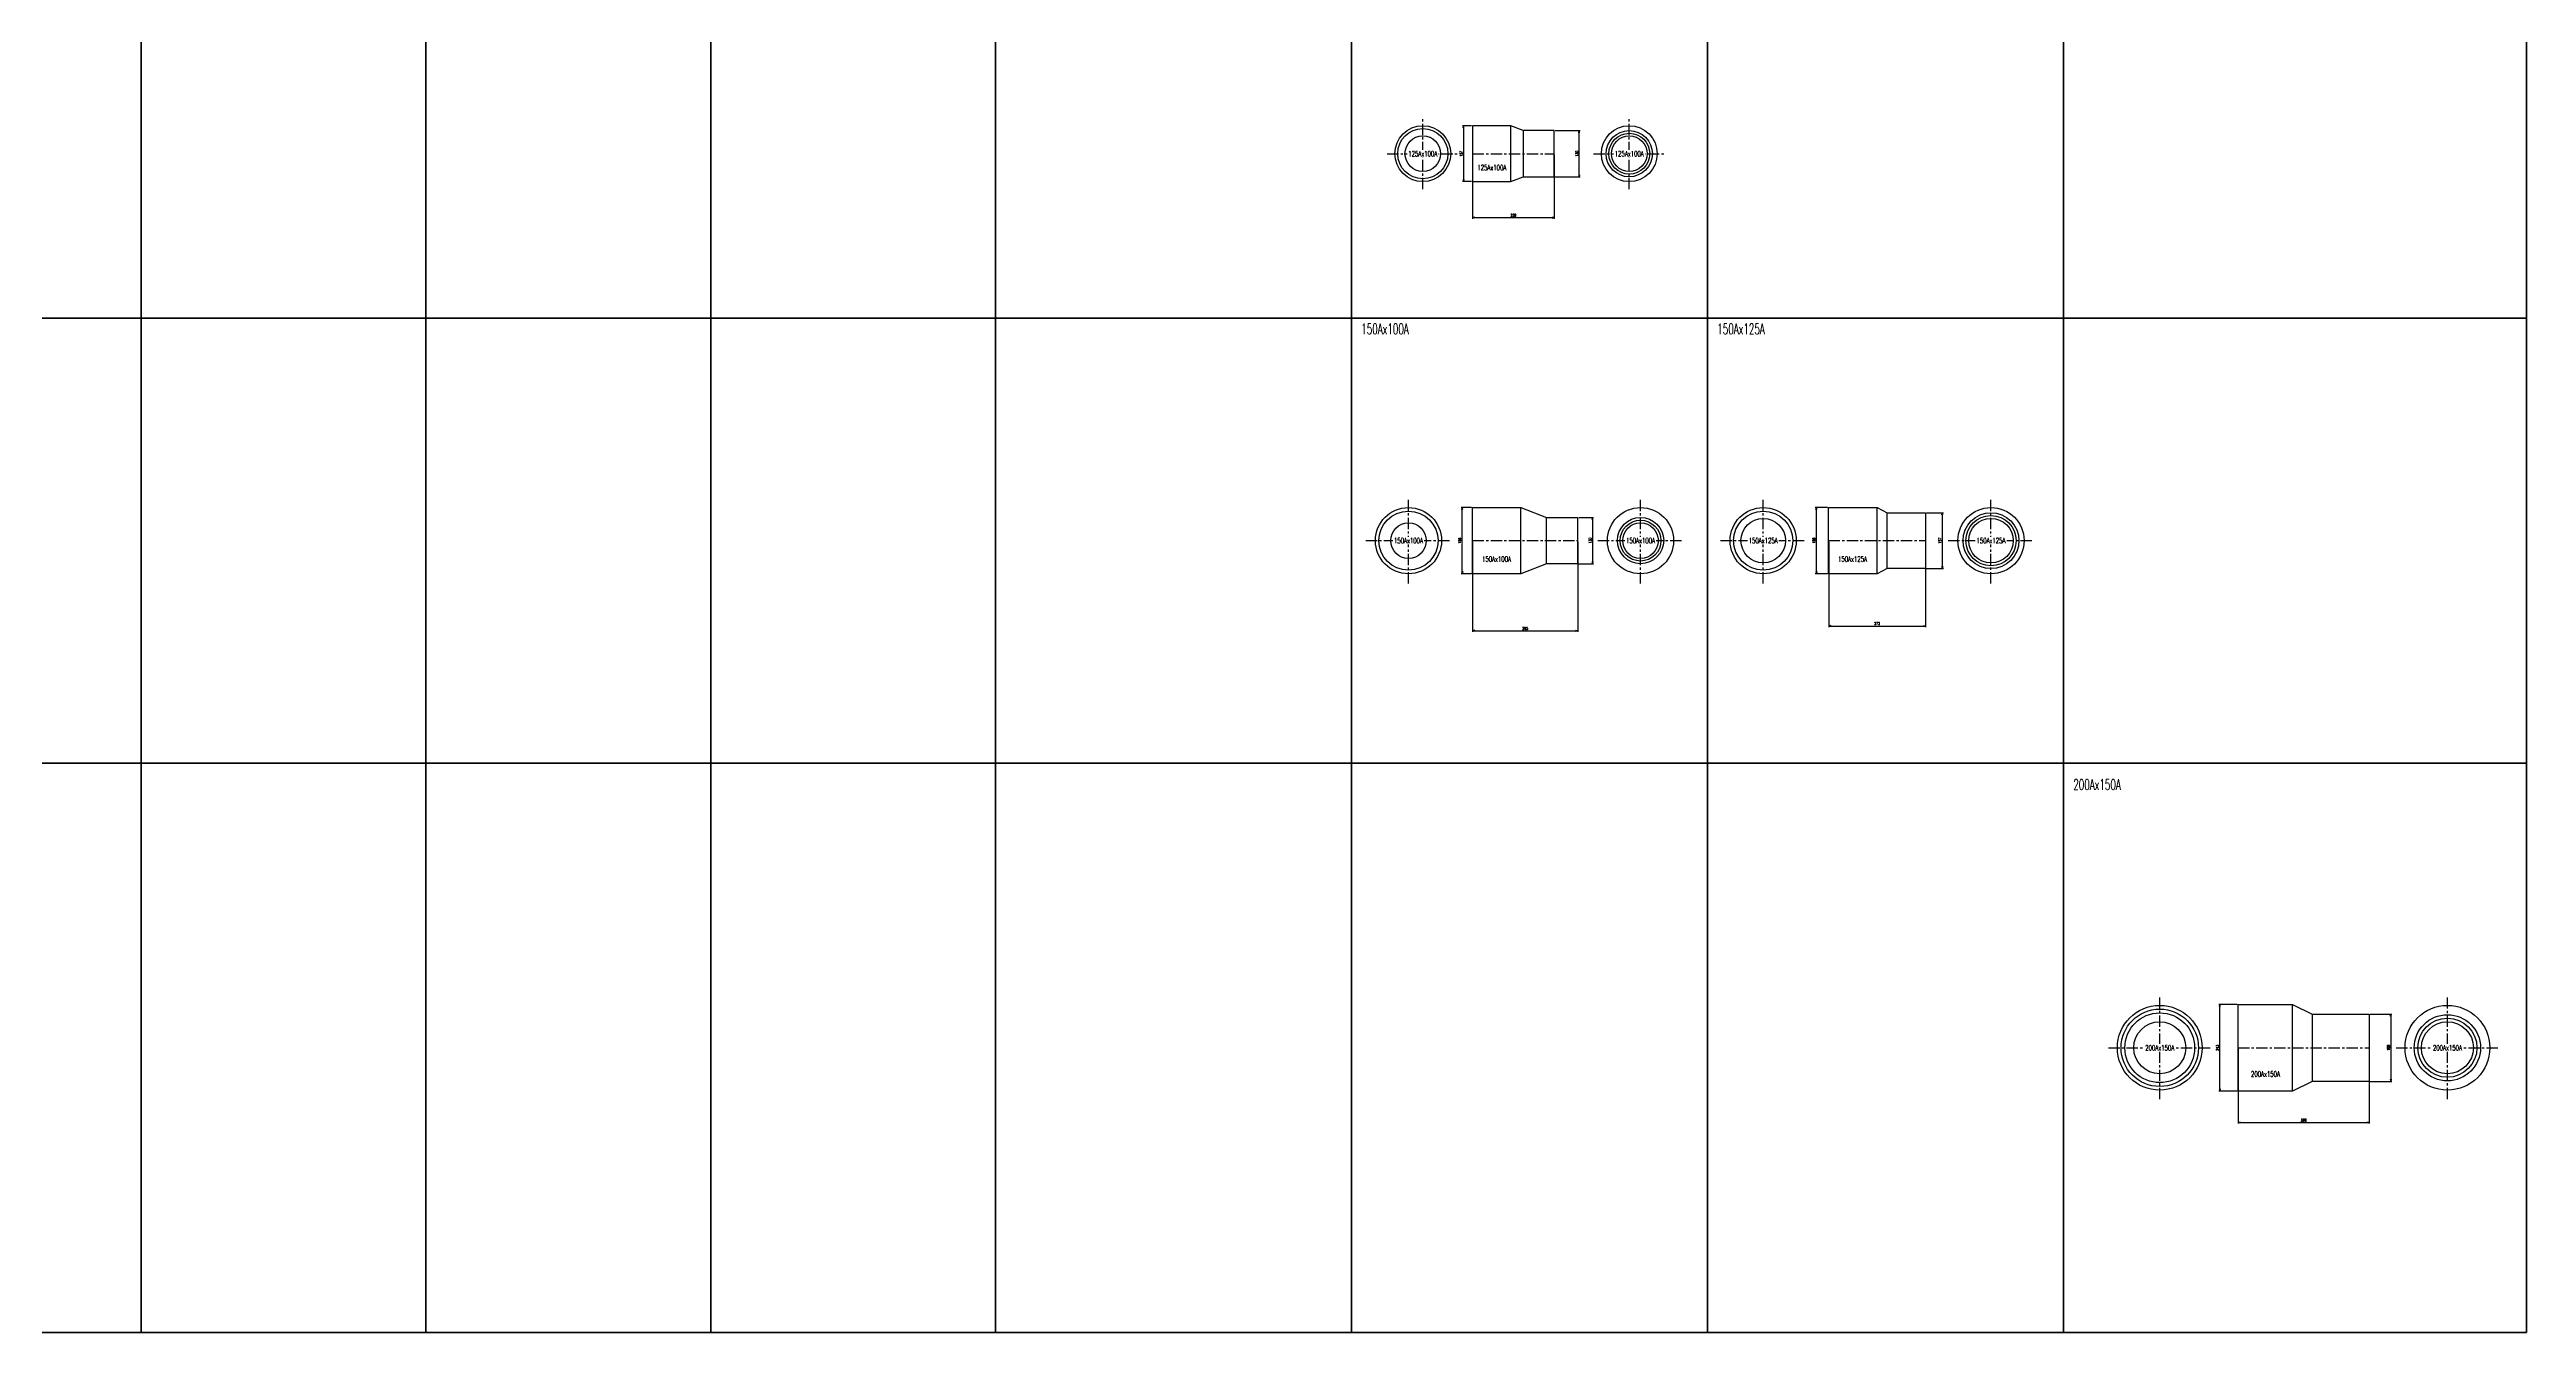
# Model space of a CAD drawing. Header units: millimetres. Extents: x 1711 to 90196, y -23291 to 8516.
# Drawn here: x 9128 to 16085, y -5602 to -1997 of the extents above; entities that cross this region are included whole.
import ezdxf

# ---------------------------------------------------------------- set-up
doc = ezdxf.new("R2010")
doc.units = ezdxf.units.MM
doc.header["$PDMODE"] = 35
doc.linetypes.add('CENTER', pattern=[50.8, 31.75, -6.35, 6.35, -6.35])
doc.layers.add('line', color=153, linetype='Continuous', lineweight=50)
for name, color, linetype in [('寸法', 2, 'Continuous'), ('配管-CVP', 4, 'Continuous'), ('＃配管（PVC)', 21, 'Continuous')]:
    doc.layers.add(name, color=color, linetype=linetype)
doc.styles.add('kpk', font='romans.shx', dxfattribs={"width": 0.7, "bigfont": 'extfont2.shx'})
doc.styles.get("Standard").update_dxf_attribs({"font": 'romans.shx', "bigfont": 'extfont.shx'})
doc.dimstyles.new('KPK-3', dxfattribs={"dimscale": 3, "dimtxt": 2.5, "dimasz": 2, "dimexe": 1, "dimexo": 1, "dimgap": 1, "dimtad": 3, "dimdec": 1, "dimdsep": 46, "dimtxsty": 'kpk', "dimblk": 'OPEN', "dimcen": 2.5, "dimclrd": 2, "dimclre": 2, "dimclrt": 4, "dimadec": 1, "dimazin": 2, "dimtfac": 1, "dimtdec": 1, "dimtmove": 0, "dimatfit": 2, "dimldrblk": 'OPEN', "dimfxl": 0, "dimlwd": -1, "dimlwe": -1, "dimarcsym": 0})

# ---------------------------------------------------------------- blocks, each defined once
blk = doc.blocks.new('_Open')
at = {"color": 0, "linetype": 'ByBlock', "lineweight": -2}
for p, q in [((-1, 0.2), (0, 0)), ((-1, -0.2), (0, 0)), ((0, 0), (-1, 0))]:
    blk.add_line(p, q, dxfattribs=at)
blk = doc.blocks.new('*D2686')
at = {"layer": 'Defpoints', "color": 0, "transparency": 16777216}
for p in [(13125.4, -2290.1), (13354.4, -2290.1), (13354.4, -2469.9)]:
    blk.add_point(p, dxfattribs=at)
at = {"layer": '寸法', "color": 2, "transparency": 16777216}
for p, q in [((13125.4, -2293.1), (13125.4, -2472.9)), ((13354.4, -2293.1), (13354.4, -2472.9)), ((13131.4, -2469.9), (13348.4, -2469.9))]:
    blk.add_line(p, q, dxfattribs=at)
at = {"layer": '寸法', "color": 2, "transparency": 16777216, "xscale": 6, "yscale": 6, "zscale": 6, "rotation": 180}
blk.add_blockref('_Open', (13125.4, -2469.9), dxfattribs=at)
at = {"layer": '寸法', "color": 2, "transparency": 16777216, "xscale": 6, "yscale": 6, "zscale": 6}
blk.add_blockref('_Open', (13354.4, -2469.9), dxfattribs=at)
at = {"layer": '寸法', "color": 4, "transparency": 16777216, "insert": (13239.9, -2463.2), "char_height": 7.5, "attachment_point": 5, "style": 'kpk', "bg_fill": 3, "box_fill_scale": 1.1, "bg_fill_color": 256, "bg_fill_true_color": 13158600, "bg_fill_transparency": 0}
blk.add_mtext('229', dxfattribs=at)
blk = doc.blocks.new('*D2687')
at = {"layer": 'Defpoints', "color": 0, "transparency": 16777216}
for p in [(13125.4, -3377.4), (13420.4, -3377.4), (13420.4, -3630.6)]:
    blk.add_point(p, dxfattribs=at)
at = {"layer": '寸法', "color": 2, "transparency": 16777216}
for p, q in [((13125.4, -3380.4), (13125.4, -3633.6)), ((13420.4, -3380.4), (13420.4, -3633.6)), ((13131.4, -3630.6), (13414.4, -3630.6))]:
    blk.add_line(p, q, dxfattribs=at)
at = {"layer": '寸法', "color": 2, "transparency": 16777216, "xscale": 6, "yscale": 6, "zscale": 6, "rotation": 180}
blk.add_blockref('_Open', (13125.4, -3630.6), dxfattribs=at)
at = {"layer": '寸法', "color": 2, "transparency": 16777216, "xscale": 6, "yscale": 6, "zscale": 6}
blk.add_blockref('_Open', (13420.4, -3630.6), dxfattribs=at)
at = {"layer": '寸法', "color": 4, "transparency": 16777216, "insert": (13272.9, -3623.9), "char_height": 7.5, "attachment_point": 5, "style": 'kpk', "bg_fill": 3, "box_fill_scale": 1.1, "bg_fill_color": 256, "bg_fill_true_color": 13158600, "bg_fill_transparency": 0}
blk.add_mtext('295', dxfattribs=at)
blk = doc.blocks.new('*D2688')
at = {"layer": 'Defpoints', "color": 0, "transparency": 16777216}
for p in [(14125.4, -3377.4), (14397.4, -3377.4), (14397.4, -3617.4)]:
    blk.add_point(p, dxfattribs=at)
at = {"layer": '寸法', "color": 2, "transparency": 16777216}
for p, q in [((14125.4, -3380.4), (14125.4, -3620.4)), ((14397.4, -3380.4), (14397.4, -3620.4)), ((14131.4, -3617.4), (14391.4, -3617.4))]:
    blk.add_line(p, q, dxfattribs=at)
at = {"layer": '寸法', "color": 2, "transparency": 16777216, "xscale": 6, "yscale": 6, "zscale": 6, "rotation": 180}
blk.add_blockref('_Open', (14125.4, -3617.4), dxfattribs=at)
at = {"layer": '寸法', "color": 2, "transparency": 16777216, "xscale": 6, "yscale": 6, "zscale": 6}
blk.add_blockref('_Open', (14397.4, -3617.4), dxfattribs=at)
at = {"layer": '寸法', "color": 4, "transparency": 16777216, "insert": (14261.4, -3610.7), "char_height": 7.5, "attachment_point": 5, "style": 'kpk', "bg_fill": 3, "box_fill_scale": 1.1, "bg_fill_color": 256, "bg_fill_true_color": 13158600, "bg_fill_transparency": 0}
blk.add_mtext('272', dxfattribs=at)
blk = doc.blocks.new('*D2689')
at = {"layer": 'Defpoints', "color": 0, "transparency": 16777216}
for p in [(15275.4, -4802.4), (15643.4, -4802.4), (15643.4, -5012.4)]:
    blk.add_point(p, dxfattribs=at)
at = {"layer": '寸法', "color": 2, "transparency": 16777216}
for p, q in [((15275.4, -4805.4), (15275.4, -5015.4)), ((15643.4, -4805.4), (15643.4, -5015.4)), ((15281.4, -5012.4), (15637.4, -5012.4))]:
    blk.add_line(p, q, dxfattribs=at)
at = {"layer": '寸法', "color": 2, "transparency": 16777216, "xscale": 6, "yscale": 6, "zscale": 6, "rotation": 180}
blk.add_blockref('_Open', (15275.4, -5012.4), dxfattribs=at)
at = {"layer": '寸法', "color": 2, "transparency": 16777216, "xscale": 6, "yscale": 6, "zscale": 6}
blk.add_blockref('_Open', (15643.4, -5012.4), dxfattribs=at)
at = {"layer": '寸法', "color": 4, "transparency": 16777216, "insert": (15459.4, -5005.7), "char_height": 7.5, "attachment_point": 5, "style": 'kpk', "bg_fill": 3, "box_fill_scale": 1.1, "bg_fill_color": 256, "bg_fill_true_color": 13158600, "bg_fill_transparency": 0}
blk.add_mtext('368', dxfattribs=at)
blk = doc.blocks.new('*D2754')
at = {"layer": 'Defpoints', "color": 0, "transparency": 16777216}
for p in [(13125.4, -2211.6), (13099.9, -2368.6), (13125.4, -2368.6)]:
    blk.add_point(p, dxfattribs=at)
at = {"layer": '寸法', "color": 2, "transparency": 16777216}
for p, q in [((13122.4, -2211.6), (13096.9, -2211.6)), ((13099.9, -2217.6), (13099.9, -2362.6)), ((13122.4, -2368.6), (13096.9, -2368.6))]:
    blk.add_line(p, q, dxfattribs=at)
at = {"layer": '寸法', "color": 2, "transparency": 16777216, "xscale": 6, "yscale": 6, "zscale": 6}
for p, rotation in [((13099.9, -2211.6), 90), ((13099.9, -2368.6), 270)]:
    blk.add_blockref('_Open', p, dxfattribs=dict(at, rotation=rotation))
at = {"layer": '寸法', "color": 4, "transparency": 16777216, "insert": (13093.1, -2290.1), "char_height": 7.5, "attachment_point": 5, "rotation": 90, "style": 'kpk', "bg_fill": 3, "box_fill_scale": 1.1, "bg_fill_color": 256, "bg_fill_true_color": 13158600, "bg_fill_transparency": 0}
blk.add_mtext('157', dxfattribs=at)
blk = doc.blocks.new('*D2755')
at = {"layer": 'Defpoints', "color": 0, "transparency": 16777216}
for p in [(13354.4, -2225.1), (13424.5, -2225.1), (13354.4, -2355.1)]:
    blk.add_point(p, dxfattribs=at)
at = {"layer": '寸法', "color": 2, "transparency": 16777216}
for p, q in [((13357.4, -2225.1), (13427.5, -2225.1)), ((13424.5, -2349.1), (13424.5, -2231.1)), ((13357.4, -2355.1), (13427.5, -2355.1))]:
    blk.add_line(p, q, dxfattribs=at)
at = {"layer": '寸法', "color": 2, "transparency": 16777216, "xscale": 6, "yscale": 6, "zscale": 6}
for p, rotation in [((13424.5, -2225.1), 90), ((13424.5, -2355.1), 270)]:
    blk.add_blockref('_Open', p, dxfattribs=dict(at, rotation=rotation))
at = {"layer": '寸法', "color": 4, "transparency": 16777216, "insert": (13417.8, -2290.1), "char_height": 7.5, "attachment_point": 5, "rotation": 90, "style": 'kpk', "bg_fill": 3, "box_fill_scale": 1.1, "bg_fill_color": 256, "bg_fill_true_color": 13158600, "bg_fill_transparency": 0}
blk.add_mtext('130', dxfattribs=at)
blk = doc.blocks.new('*D2756')
at = {"layer": 'Defpoints', "color": 0, "transparency": 16777216}
for p in [(13096.3, -3284.4), (13125.4, -3284.4), (13125.4, -3470.4)]:
    blk.add_point(p, dxfattribs=at)
at = {"layer": '寸法', "color": 2, "transparency": 16777216}
for p, q in [((13122.4, -3284.4), (13093.3, -3284.4)), ((13096.3, -3464.4), (13096.3, -3290.4)), ((13122.4, -3470.4), (13093.3, -3470.4))]:
    blk.add_line(p, q, dxfattribs=at)
at = {"layer": '寸法', "color": 2, "transparency": 16777216, "xscale": 6, "yscale": 6, "zscale": 6}
for p, rotation in [((13096.3, -3284.4), 90), ((13096.3, -3470.4), 270)]:
    blk.add_blockref('_Open', p, dxfattribs=dict(at, rotation=rotation))
at = {"layer": '寸法', "color": 4, "transparency": 16777216, "insert": (13089.6, -3377.4), "char_height": 7.5, "attachment_point": 5, "rotation": 90, "style": 'kpk', "bg_fill": 3, "box_fill_scale": 1.1, "bg_fill_color": 256, "bg_fill_true_color": 13158600, "bg_fill_transparency": 0}
blk.add_mtext('186', dxfattribs=at)
blk = doc.blocks.new('*D2757')
at = {"layer": 'Defpoints', "color": 0, "transparency": 16777216}
for p in [(13420.4, -3312.4), (13420.4, -3442.4), (13462.1, -3442.4)]:
    blk.add_point(p, dxfattribs=at)
at = {"layer": '寸法', "color": 2, "transparency": 16777216}
for p, q in [((13423.4, -3312.4), (13465.1, -3312.4)), ((13462.1, -3318.4), (13462.1, -3436.4)), ((13423.4, -3442.4), (13465.1, -3442.4))]:
    blk.add_line(p, q, dxfattribs=at)
at = {"layer": '寸法', "color": 2, "transparency": 16777216, "xscale": 6, "yscale": 6, "zscale": 6}
for p, rotation in [((13462.1, -3312.4), 90), ((13462.1, -3442.4), 270)]:
    blk.add_blockref('_Open', p, dxfattribs=dict(at, rotation=rotation))
at = {"layer": '寸法', "color": 4, "transparency": 16777216, "insert": (13455.3, -3377.4), "char_height": 7.5, "attachment_point": 5, "rotation": 90, "style": 'kpk', "bg_fill": 3, "box_fill_scale": 1.1, "bg_fill_color": 256, "bg_fill_true_color": 13158600, "bg_fill_transparency": 0}
blk.add_mtext('130', dxfattribs=at)
blk = doc.blocks.new('*D2758')
at = {"layer": 'Defpoints', "color": 0, "transparency": 16777216}
for p in [(14090.9, -3284.4), (14125.4, -3284.4), (14125.4, -3470.4)]:
    blk.add_point(p, dxfattribs=at)
at = {"layer": '寸法', "color": 2, "transparency": 16777216}
for p, q in [((14122.4, -3284.4), (14087.9, -3284.4)), ((14090.9, -3464.4), (14090.9, -3290.4)), ((14122.4, -3470.4), (14087.9, -3470.4))]:
    blk.add_line(p, q, dxfattribs=at)
at = {"layer": '寸法', "color": 2, "transparency": 16777216, "xscale": 6, "yscale": 6, "zscale": 6}
for p, rotation in [((14090.9, -3284.4), 90), ((14090.9, -3470.4), 270)]:
    blk.add_blockref('_Open', p, dxfattribs=dict(at, rotation=rotation))
at = {"layer": '寸法', "color": 4, "transparency": 16777216, "insert": (14084.1, -3377.4), "char_height": 7.5, "attachment_point": 5, "rotation": 90, "style": 'kpk', "bg_fill": 3, "box_fill_scale": 1.1, "bg_fill_color": 256, "bg_fill_true_color": 13158600, "bg_fill_transparency": 0}
blk.add_mtext('186', dxfattribs=at)
blk = doc.blocks.new('*D2759')
at = {"layer": 'Defpoints', "color": 0, "transparency": 16777216}
for p in [(14397.4, -3298.9), (14397.4, -3455.9), (14444.5, -3455.9)]:
    blk.add_point(p, dxfattribs=at)
at = {"layer": '寸法', "color": 2, "transparency": 16777216}
for p, q in [((14400.4, -3298.9), (14447.5, -3298.9)), ((14444.5, -3304.9), (14444.5, -3449.9)), ((14400.4, -3455.9), (14447.5, -3455.9))]:
    blk.add_line(p, q, dxfattribs=at)
at = {"layer": '寸法', "color": 2, "transparency": 16777216, "xscale": 6, "yscale": 6, "zscale": 6}
for p, rotation in [((14444.5, -3298.9), 90), ((14444.5, -3455.9), 270)]:
    blk.add_blockref('_Open', p, dxfattribs=dict(at, rotation=rotation))
at = {"layer": '寸法', "color": 4, "transparency": 16777216, "insert": (14437.7, -3377.4), "char_height": 7.5, "attachment_point": 5, "rotation": 90, "style": 'kpk', "bg_fill": 3, "box_fill_scale": 1.1, "bg_fill_color": 256, "bg_fill_true_color": 13158600, "bg_fill_transparency": 0}
blk.add_mtext('157', dxfattribs=at)
blk = doc.blocks.new('*D2760')
at = {"layer": 'Defpoints', "color": 0, "transparency": 16777216}
for p in [(15223.9, -4680.9), (15275.4, -4680.9), (15275.4, -4923.9)]:
    blk.add_point(p, dxfattribs=at)
at = {"layer": '寸法', "color": 2, "transparency": 16777216}
for p, q in [((15272.4, -4680.9), (15220.9, -4680.9)), ((15223.9, -4917.9), (15223.9, -4686.9)), ((15272.4, -4923.9), (15220.9, -4923.9))]:
    blk.add_line(p, q, dxfattribs=at)
at = {"layer": '寸法', "color": 2, "transparency": 16777216, "xscale": 6, "yscale": 6, "zscale": 6}
for p, rotation in [((15223.9, -4680.9), 90), ((15223.9, -4923.9), 270)]:
    blk.add_blockref('_Open', p, dxfattribs=dict(at, rotation=rotation))
at = {"layer": '寸法', "color": 4, "transparency": 16777216, "insert": (15217.2, -4802.4), "char_height": 7.5, "attachment_point": 5, "rotation": 90, "style": 'kpk', "bg_fill": 3, "box_fill_scale": 1.1, "bg_fill_color": 256, "bg_fill_true_color": 13158600, "bg_fill_transparency": 0}
blk.add_mtext('243', dxfattribs=at)
blk = doc.blocks.new('*D2761')
at = {"layer": 'Defpoints', "color": 0, "transparency": 16777216}
for p in [(15643.4, -4707.9), (15643.4, -4896.9), (15704.2, -4896.9)]:
    blk.add_point(p, dxfattribs=at)
at = {"layer": '寸法', "color": 2, "transparency": 16777216}
for p, q in [((15646.4, -4707.9), (15707.2, -4707.9)), ((15704.2, -4713.9), (15704.2, -4890.9)), ((15646.4, -4896.9), (15707.2, -4896.9))]:
    blk.add_line(p, q, dxfattribs=at)
at = {"layer": '寸法', "color": 2, "transparency": 16777216, "xscale": 6, "yscale": 6, "zscale": 6}
for p, rotation in [((15704.2, -4707.9), 90), ((15704.2, -4896.9), 270)]:
    blk.add_blockref('_Open', p, dxfattribs=dict(at, rotation=rotation))
at = {"layer": '寸法', "color": 4, "transparency": 16777216, "insert": (15697.5, -4802.4), "char_height": 7.5, "attachment_point": 5, "rotation": 90, "style": 'kpk', "bg_fill": 3, "box_fill_scale": 1.1, "bg_fill_color": 256, "bg_fill_true_color": 13158600, "bg_fill_transparency": 0}
blk.add_mtext('189', dxfattribs=at)
blk = doc.blocks.new('A$C3BC308B4')
at = {"layer": '＃配管（PVC)', "color": 0, "linetype": 'ByBlock'}
for p, q in [((152.7, -121.5), (152.7, 121.5)), ((207.7, 94.5), (207.7, -94.5))]:
    blk.add_line(p, q, dxfattribs=at)
at = {"layer": '＃配管（PVC)', "color": 2, "linetype": 'CENTER'}
blk.add_line((0, 0), (368, 0), dxfattribs=at)
at = {"layer": '＃配管（PVC)', "color": 0, "linetype": 'ByBlock'}
blk.add_lwpolyline([(0, 121.5), (152.7, 121.5), (207.7, 94.5), (368, 94.5), (368, -94.5), (207.7, -94.5), (152.7, -121.5), (0, -121.5)], close=True, dxfattribs=at)
at = {"layer": 'Defpoints', "color": 6, "linetype": 'ByBlock', "insert": (77, -73.7), "char_height": 15, "attachment_point": 5, "style": 'kpk', "bg_fill": 3, "box_fill_scale": 1.2, "bg_fill_color": 256, "bg_fill_transparency": 0}
blk.add_mtext('{\\W0.6;200Ax150A}', dxfattribs=at)
blk = doc.blocks.new('A$C29EB28FE')
at = {"layer": '＃配管（PVC)', "color": 2, "linetype": 'CENTER'}
for p, q in [((0, -144.1), (0, 144.1)), ((-144.1, 0), (144.1, 0))]:
    blk.add_line(p, q, dxfattribs=at)
at = {"layer": '＃配管（PVC)', "color": 0, "linetype": 'ByBlock'}
for radius in [119, 108.7, 98, 73]:
    blk.add_circle((0, 0), radius, dxfattribs=at)
at = {"layer": 'Defpoints', "color": 6, "linetype": 'ByBlock', "insert": (0, 0), "char_height": 15, "attachment_point": 5, "style": 'kpk', "bg_fill": 3, "box_fill_scale": 1.2, "bg_fill_color": 256, "bg_fill_transparency": 0}
blk.add_mtext('{\\W0.6;200Ax150A}', dxfattribs=at)
blk = doc.blocks.new('A$C5D8310C1')
at = {"layer": '＃配管（PVC)', "color": 2, "linetype": 'CENTER'}
for p, q in [((0, -144.1), (0, 144.1)), ((-144.1, 0), (144.1, 0))]:
    blk.add_line(p, q, dxfattribs=at)
at = {"layer": '＃配管（PVC)', "color": 0, "linetype": 'ByBlock'}
for radius in [119, 93, 83, 73]:
    blk.add_circle((0, 0), radius, dxfattribs=at)
at = {"layer": 'Defpoints', "color": 6, "linetype": 'ByBlock', "insert": (0, 0), "char_height": 15, "attachment_point": 5, "style": 'kpk', "bg_fill": 3, "box_fill_scale": 1.2, "bg_fill_color": 256, "bg_fill_transparency": 0}
blk.add_mtext('{\\W0.6;200Ax150A}', dxfattribs=at)
blk = doc.blocks.new('A$C7AF65D2A')
at = {"layer": '＃配管（PVC)', "color": 2, "linetype": 'CENTER'}
for p, q in [((0, -120.092544), (0, 120.092544)), ((-120.092544, 0), (120.092544, 0))]:
    blk.add_line(p, q, dxfattribs=at)
at = {"layer": '＃配管（PVC)', "color": 0, "linetype": 'ByBlock'}
for radius in [93, 83, 62.5]:
    blk.add_circle((0, 0), radius, dxfattribs=at)
at = {"layer": 'Defpoints', "color": 6, "linetype": 'ByBlock', "insert": (0, 0), "char_height": 15, "attachment_point": 5, "style": 'kpk', "bg_fill": 3, "box_fill_scale": 1.2, "bg_fill_color": 256, "bg_fill_transparency": 0}
blk.add_mtext('{\\W0.6;150Ax125A}', dxfattribs=at)
blk = doc.blocks.new('A$C71C25694')
at = {"layer": '＃配管（PVC)', "color": 0, "linetype": 'ByBlock'}
blk.add_line((164.2, -78.5), (164.2, 78.5), dxfattribs=at)
at = {"layer": '＃配管（PVC)', "color": 2, "linetype": 'CENTER'}
blk.add_line((0, 0), (272, 0), dxfattribs=at)
at = {"layer": '＃配管（PVC)', "color": 0, "linetype": 'ByBlock'}
blk.add_lwpolyline([(135.8, -93), (135.8, 93), (164.2, 78.5), (272, 78.5), (272, -78.5), (164.2, -78.5), (135.8, -93), (0, -93), (0, 93), (135.8, 93)], dxfattribs=at)
at = {"layer": 'Defpoints', "color": 6, "linetype": 'ByBlock', "insert": (67.1, -51.6), "char_height": 15, "attachment_point": 5, "style": 'kpk', "bg_fill": 3, "box_fill_scale": 1.2, "bg_fill_color": 256, "bg_fill_transparency": 0}
blk.add_mtext('{\\W0.6;150Ax125A}', dxfattribs=at)
blk = doc.blocks.new('A$C799E0E00')
at = {"layer": '＃配管（PVC)', "color": 2, "linetype": 'CENTER'}
for p, q in [((0, -120.092544), (0, 120.092544)), ((-120.092544, 0), (120.092544, 0))]:
    blk.add_line(p, q, dxfattribs=at)
at = {"layer": '＃配管（PVC)', "color": 0, "linetype": 'ByBlock'}
for radius in [93, 78.5, 70.425, 62.5]:
    blk.add_circle((0, 0), radius, dxfattribs=at)
at = {"layer": 'Defpoints', "color": 6, "linetype": 'ByBlock', "insert": (0, 0), "char_height": 15, "attachment_point": 5, "style": 'kpk', "bg_fill": 3, "box_fill_scale": 1.2, "bg_fill_color": 256, "bg_fill_transparency": 0}
blk.add_mtext('{\\W0.6;150Ax125A}', dxfattribs=at)
blk = doc.blocks.new('A$C5E896150')
at = {"layer": '＃配管（PVC)', "color": 2, "linetype": 'CENTER'}
for p, q in [((0, -120.092544), (0, 120.092544)), ((-120.092544, 0), (120.092544, 0))]:
    blk.add_line(p, q, dxfattribs=at)
at = {"layer": '＃配管（PVC)', "color": 0, "linetype": 'ByBlock'}
for radius in [93, 83, 50]:
    blk.add_circle((0, 0), radius, dxfattribs=at)
at = {"layer": 'Defpoints', "color": 6, "linetype": 'ByBlock', "insert": (0, 0), "char_height": 15, "attachment_point": 5, "style": 'kpk', "bg_fill": 3, "box_fill_scale": 1.2, "bg_fill_color": 256, "bg_fill_transparency": 0}
blk.add_mtext('{\\W0.6;150Ax100A}', dxfattribs=at)
blk = doc.blocks.new('A$C703E28B8')
at = {"layer": '＃配管（PVC)', "color": 0, "linetype": 'ByBlock'}
for p, q in [((135.8, -93), (135.8, 93)), ((207.2, -65), (207.2, 65))]:
    blk.add_line(p, q, dxfattribs=at)
at = {"layer": '＃配管（PVC)', "color": 2, "linetype": 'CENTER'}
blk.add_line((0, 0), (295, 0), dxfattribs=at)
at = {"layer": '＃配管（PVC)', "color": 0, "linetype": 'ByBlock'}
blk.add_lwpolyline([(295, 65), (295, -65), (207.2, -65), (135.8, -93), (0, -93), (0, 93), (135.8, 93), (207.2, 65)], close=True, dxfattribs=at)
at = {"layer": 'Defpoints', "color": 6, "linetype": 'ByBlock', "insert": (67.1, -51.6), "char_height": 15, "attachment_point": 5, "style": 'kpk', "bg_fill": 3, "box_fill_scale": 1.2, "bg_fill_color": 256, "bg_fill_transparency": 0}
blk.add_mtext('{\\W0.6;150Ax100A}', dxfattribs=at)
blk = doc.blocks.new('A$C510E3482')
at = {"layer": '＃配管（PVC)', "color": 2, "linetype": 'CENTER'}
for p, q in [((0, -120.092544), (0, 120.092544)), ((-120.092544, 0), (120.092544, 0))]:
    blk.add_line(p, q, dxfattribs=at)
at = {"layer": '＃配管（PVC)', "color": 0, "linetype": 'ByBlock'}
for radius in [93, 65, 57.35, 50]:
    blk.add_circle((0, 0), radius, dxfattribs=at)
at = {"layer": 'Defpoints', "color": 6, "linetype": 'ByBlock', "insert": (0, 0), "char_height": 15, "attachment_point": 5, "style": 'kpk', "bg_fill": 3, "box_fill_scale": 1.2, "bg_fill_color": 256, "bg_fill_transparency": 0}
blk.add_mtext('{\\W0.6;150Ax100A}', dxfattribs=at)
blk = doc.blocks.new('A$C65AE2B42')
at = {"layer": '＃配管（PVC)', "color": 2, "linetype": 'CENTER'}
for p, q in [((0, -100.07712), (0, 100.07712)), ((-100.07712, 0), (100.07712, 0))]:
    blk.add_line(p, q, dxfattribs=at)
at = {"layer": '＃配管（PVC)', "color": 0, "linetype": 'ByBlock'}
for radius in [78.5, 70.425, 50]:
    blk.add_circle((0, 0), radius, dxfattribs=at)
at = {"layer": 'Defpoints', "color": 6, "linetype": 'ByBlock', "insert": (0, 0), "char_height": 15, "attachment_point": 5, "style": 'kpk', "bg_fill": 3, "box_fill_scale": 1.2, "bg_fill_color": 256, "bg_fill_transparency": 0}
blk.add_mtext('{\\W0.6;125Ax100A}', dxfattribs=at)
blk = doc.blocks.new('A$C155E6FCE')
at = {"layer": '＃配管（PVC)', "color": 0, "linetype": 'ByBlock'}
for p, q in [((107.1, -78.5), (107.1, 78.5)), ((141.9, 65), (141.9, -65))]:
    blk.add_line(p, q, dxfattribs=at)
at = {"layer": '＃配管（PVC)', "color": 2, "linetype": 'CENTER'}
blk.add_line((0, 0), (229, 0), dxfattribs=at)
at = {"layer": '＃配管（PVC)', "color": 0, "linetype": 'ByBlock'}
blk.add_lwpolyline([(141.9, 65), (107.1, 78.5), (0, 78.5), (0, -78.5), (107.1, -78.5), (141.9, -65), (229, -65), (229, 65)], close=True, dxfattribs=at)
at = {"layer": '＃配管（PVC)', "color": 6, "linetype": 'ByBlock', "insert": (54, -39.1), "char_height": 15, "attachment_point": 5, "style": 'kpk', "bg_fill": 3, "box_fill_scale": 1.2, "bg_fill_color": 256, "bg_fill_transparency": 0}
blk.add_mtext('{\\W0.6;125Ax100A}', dxfattribs=at)
blk = doc.blocks.new('A$C08156CBB')
at = {"layer": '＃配管（PVC)', "color": 2, "linetype": 'CENTER'}
for p, q in [((0, -100.07712), (0, 100.07712)), ((-100.07712, 0), (100.07712, 0))]:
    blk.add_line(p, q, dxfattribs=at)
at = {"layer": '＃配管（PVC)', "color": 0, "linetype": 'ByBlock'}
for radius in [78.5, 65, 57.35, 50]:
    blk.add_circle((0, 0), radius, dxfattribs=at)
at = {"layer": 'Defpoints', "color": 6, "linetype": 'ByBlock', "insert": (0, 0), "char_height": 15, "attachment_point": 5, "style": 'kpk', "bg_fill": 3, "box_fill_scale": 1.2, "bg_fill_color": 256, "bg_fill_transparency": 0}
blk.add_mtext('{\\W0.6;125Ax100A}', dxfattribs=at)
blk = doc.blocks.new('A$Cdf689383')
at = {"layer": 'line'}
for p, q in [((7320, -100), (7320, -7210)), ((8120, -100), (8120, -7210)), ((8920, -100), (8920, -7210)), ((9720, -100), (9720, -7210)), ((10720, -100), (10720, -7210)), ((11720, -100), (11720, -7210)), ((12720, -100), (12720, -7210))]:
    blk.add_line(p, q, dxfattribs=at)
for points in [[(2520, -160), (2460, 0), (14020, 0), (14020, -7210), (2460, -7210), (2460, 0), (1260, 0), (1260, -7210)], [(0, -4360), (1260, -4360), (2460, -4360), (14020, -4360)], [(0, -5610), (1260, -5610), (2460, -5610), (14020, -5610)]]:
    blk.add_lwpolyline(points, dxfattribs=at)
at = {"layer": 'line', "char_height": 30, "attachment_point": 4}
for s, insert in [('{\\W0.6;150Ax100A}', (10747.2, -4390.1)), ('{\\W0.6;150Ax125A}', (11747.2, -4390.1)), ('{\\W0.6;200Ax150A}', (12747.2, -5670.5))]:
    blk.add_mtext(s, dxfattribs=dict(at, insert=insert))

msp = doc.modelspace()

# ---------------------------------------------------------------- block references
at = {"layer": '配管-CVP'}
msp.add_blockref('A$C08156CBB', (13565.3602, -2290.1089), dxfattribs=at)

# ---------------------------------------------------------------- dimensions: what is measured, and where the dimension line sits
at = {"layer": '寸法'}
for base, p1, p2, picture, middle in [((13354.3602, -2469.9029), (13125.3602, -2290.1089), (13354.3602, -2290.1089), '*D2686', (13239.8602, -2463.1529)), ((13420.3602, -3630.6498), (13125.3602, -3377.4323), (13420.3602, -3377.4323), '*D2687', (13272.8602, -3623.8998)), ((14397.3602, -3617.4258), (14125.3602, -3377.4323), (14397.3602, -3377.4323), '*D2688', (14261.3602, -3610.6758)), ((15643.3602, -5012.428), (15275.3602, -4802.4323), (15643.3602, -4802.4323), '*D2689', (15459.3602, -5005.678))]:
    dim = msp.add_linear_dim(base=base, p1=p1, p2=p2, dimstyle='KPK-3', dxfattribs=at)
    dim.commit()
    dim.dimension.update_dxf_attribs({"geometry": picture, "text_midpoint": middle})

# ---------------------------------------------------------------- next in the draw order: dimensions: what is measured, and where the dimension line sits
for base, p1, p2, picture, middle in [((13099.8632, -2368.6089), (13125.3602, -2211.6089), (13125.3602, -2368.6089), '*D2754', (13093.1132, -2290.1089)), ((13424.5452, -2225.1089), (13354.3602, -2355.1089), (13354.3602, -2225.1089), '*D2755', (13417.7952, -2290.1089)), ((13096.3255, -3284.4323), (13125.3602, -3470.4323), (13125.3602, -3284.4323), '*D2756', (13089.5755, -3377.4323)), ((13462.0508, -3442.4323), (13420.3602, -3312.4323), (13420.3602, -3442.4323), '*D2757', (13455.3008, -3377.4323)), ((14090.8854, -3284.4323), (14125.3602, -3470.4323), (14125.3602, -3284.4323), '*D2758', (14084.1354, -3377.4323)), ((14444.4993, -3455.9323), (14397.3602, -3298.9323), (14397.3602, -3455.9323), '*D2759', (14437.7493, -3377.4323)), ((15223.9203, -4680.9323), (15275.3602, -4923.9323), (15275.3602, -4680.9323), '*D2760', (15217.1703, -4802.4323)), ((15704.2228, -4896.9323), (15643.3602, -4707.9323), (15643.3602, -4896.9323), '*D2761', (15697.4728, -4802.4323))]:
    dim = msp.add_linear_dim(base=base, p1=p1, p2=p2, angle=90, dimstyle='KPK-3', dxfattribs=at)
    dim.commit()
    dim.dimension.update_dxf_attribs({"geometry": picture, "text_midpoint": middle})

# ---------------------------------------------------------------- next in the draw order: block references
at = {"layer": '配管-CVP'}
for name, p in [('A$C65AE2B42', (12985.3602, -2290.1089)), ('A$C155E6FCE', (13125.3602, -2290.1089)), ('A$C5E896150', (12945.1821, -3377.4323)), ('A$C510E3482', (13596.9904, -3377.4323)), ('A$C7AF65D2A', (13941.5315, -3377.4323)), ('A$C799E0E00', (14581.3331, -3377.4323)), ('A$C703E28B8', (13125.3602, -3377.4323)), ('A$C71C25694', (14125.3602, -3377.4323)), ('A$C29EB28FE', (15055.3602, -4802.4323)), ('A$C5D8310C1', (15863.3602, -4802.4323)), ('A$C3BC308B4', (15275.3602, -4802.4323))]:
    msp.add_blockref(name, p, dxfattribs=at)

# ---------------------------------------------------------------- next in the draw order: block references
at = {"layer": 'line', "linetype": 'ByBlock'}
msp.add_blockref('A$Cdf689383', (2065.3602, 1607.5677), dxfattribs=at)

doc.saveas('drawing.dxf')
